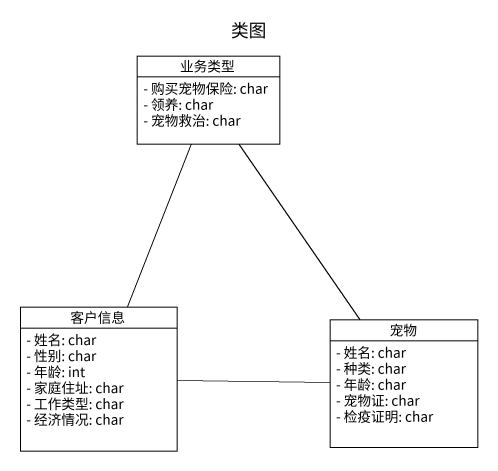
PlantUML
@startuml
title 类图
hide circle
hide empty members
skinparam classAttributeIconSize 0
class 业务类型 {
  - 购买宠物保险: char
  - 领养: char
  - 宠物救治: char
}
class 客户信息 {
  - 姓名: char
  - 性别: char
  - 年龄: int
  - 家庭住址: char
  - 工作类型: char
  - 经济情况: char
}
class 宠物 {
  - 姓名: char
  - 种类: char
  - 年龄: char
  - 宠物证: char
  - 检疫证明: char
}
业务类型 -- 客户信息
业务类型 -- 宠物
客户信息 -right- 宠物
@enduml
